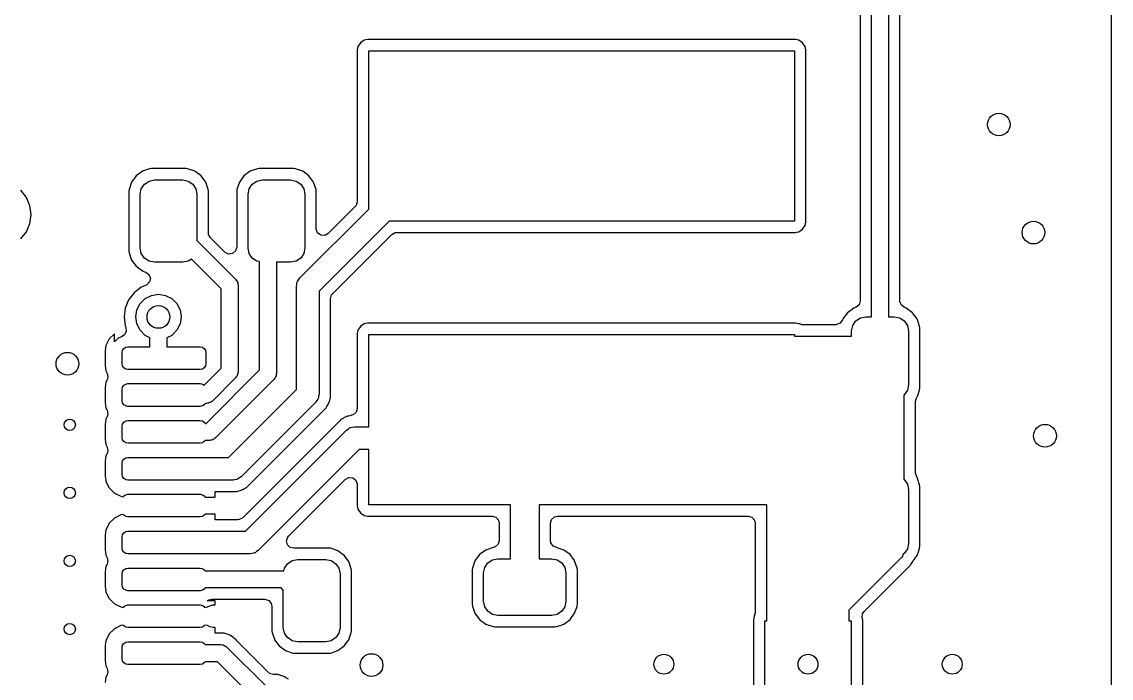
# Model space of a CAD drawing. Extents: x 0.1 to 2.08, y 0.21 to 1.79.
# Drawn here: x 1.325 to 2.081, y 0.748 to 1.203 of the extents above; entities that cross this region are included whole.
import ezdxf

# ---------------------------------------------------------------- set-up
doc = ezdxf.new("R2010")
doc.units = 0
doc.header["$MEASUREMENT"] = 0
doc.layers.add('BLACK', color=7, linetype='CONTINUOUS')

msp = doc.modelspace()

# ---------------------------------------------------------------- linework, layer by layer
at = {"layer": 'BLACK', "linetype": 'CONTINUOUS'}
for p, q in [((2.08093, 1.7847), (2.08093, 0.215295)), ((1.91469, 0.998543), (1.91469, 1.22835)), ((1.9265, 1.23041), (1.9265, 0.998543)), ((1.9344, 1.00957), (1.9344, 1.22518)), ((1.9068, 1.21557), (1.9068, 1.00957)), ((1.56025, 1.18876), (1.55851, 1.18615)), ((1.56286, 1.19051), (1.56025, 1.18876)), ((1.56517, 1.19096), (1.56286, 1.19051)), ((1.56286, 1.19051), (1.56286, 1.19051)), ((1.862, 1.19096), (1.56517, 1.19096)), ((1.56517, 1.19096), (1.56517, 1.19096)), ((1.8643, 1.19051), (1.862, 1.19096)), ((1.862, 1.19096), (1.862, 1.19096)), ((1.86691, 1.18876), (1.8643, 1.19051)), ((1.8643, 1.19051), (1.8643, 1.19051)), ((1.86866, 1.18615), (1.86691, 1.18876)), ((1.55851, 1.18615), (1.55805, 1.18385)), ((1.55805, 1.18385), (1.55805, 1.07844)), ((1.55851, 1.18615), (1.55851, 1.18615)), ((1.56594, 1.07314), (1.56594, 1.18307)), ((1.56594, 1.18307), (1.86122, 1.18307)), ((1.86122, 1.18307), (1.86122, 1.06496)), ((1.86911, 1.18385), (1.86866, 1.18615)), ((1.86866, 1.18615), (1.86866, 1.18615)), ((1.86911, 1.06418), (1.86911, 1.18385)), ((1.86911, 1.18385), (1.86911, 1.18385)), ((1.40464, 1.09634), (1.40146, 1.09204)), ((1.40894, 1.09952), (1.40464, 1.09634)), ((1.41399, 1.10129), (1.40894, 1.09952)), ((1.40894, 1.09952), (1.40894, 1.09952)), ((1.41519, 1.1014), (1.41399, 1.10129)), ((1.41399, 1.10129), (1.41399, 1.10129)), ((1.43914, 1.1014), (1.41519, 1.1014)), ((1.41519, 1.1014), (1.41519, 1.1014)), ((1.44034, 1.10129), (1.43914, 1.1014)), ((1.43914, 1.1014), (1.43914, 1.1014)), ((1.44539, 1.09952), (1.44034, 1.10129)), ((1.44969, 1.09634), (1.44539, 1.09952)), ((1.44539, 1.09952), (1.44539, 1.09952)), ((1.45223, 1.0929), (1.44969, 1.09634)), ((1.47944, 1.09634), (1.47627, 1.09204)), ((1.48374, 1.09952), (1.47944, 1.09634)), ((1.48879, 1.10129), (1.48374, 1.09952)), ((1.48374, 1.09952), (1.48374, 1.09952)), ((1.48999, 1.1014), (1.48879, 1.10129)), ((1.48879, 1.10129), (1.48879, 1.10129)), ((1.51395, 1.1014), (1.48999, 1.1014)), ((1.48999, 1.1014), (1.48999, 1.1014)), ((1.51515, 1.10129), (1.51395, 1.1014)), ((1.51395, 1.1014), (1.51395, 1.1014)), ((1.52019, 1.09952), (1.51515, 1.10129)), ((1.52449, 1.09634), (1.52019, 1.09952)), ((1.52019, 1.09952), (1.52019, 1.09952)), ((1.52704, 1.0929), (1.52449, 1.09634)), ((1.40146, 1.09204), (1.3997, 1.087)), ((1.40146, 1.09204), (1.40146, 1.09204)), ((1.40823, 1.08743), (1.41036, 1.09062)), ((1.41036, 1.09062), (1.41356, 1.09275)), ((1.41356, 1.09275), (1.41732, 1.0935)), ((1.41732, 1.0935), (1.43701, 1.0935)), ((1.43701, 1.0935), (1.44077, 1.09275)), ((1.44077, 1.09275), (1.44397, 1.09062)), ((1.44397, 1.09062), (1.4461, 1.08743)), ((1.45287, 1.09204), (1.45223, 1.0929)), ((1.45463, 1.087), (1.45287, 1.09204)), ((1.45287, 1.09204), (1.45287, 1.09204)), ((1.47627, 1.09204), (1.4745, 1.087)), ((1.47627, 1.09204), (1.47627, 1.09204)), ((1.48303, 1.08743), (1.48517, 1.09062)), ((1.48517, 1.09062), (1.48836, 1.09275)), ((1.48836, 1.09275), (1.49213, 1.0935)), ((1.49213, 1.0935), (1.51181, 1.0935)), ((1.51181, 1.0935), (1.51558, 1.09275)), ((1.51558, 1.09275), (1.51877, 1.09062)), ((1.51877, 1.09062), (1.5209, 1.08743)), ((1.52767, 1.09204), (1.52704, 1.0929)), ((1.52943, 1.087), (1.52767, 1.09204)), ((1.52767, 1.09204), (1.52767, 1.09204)), ((1.32853, 1.08141), (1.32474, 1.08635)), ((1.33091, 1.07566), (1.32853, 1.08141)), ((1.3997, 1.087), (1.39959, 1.0858)), ((1.39959, 1.0858), (1.39959, 1.04412)), ((1.3997, 1.087), (1.3997, 1.087)), ((1.40748, 1.08366), (1.40823, 1.08743)), ((1.40748, 1.04626), (1.40748, 1.08366)), ((1.4461, 1.08743), (1.44685, 1.08366)), ((1.44685, 1.08366), (1.44685, 1.0515)), ((1.45474, 1.0858), (1.45463, 1.087)), ((1.45463, 1.087), (1.45463, 1.087)), ((1.45474, 1.05679), (1.45474, 1.0858)), ((1.4745, 1.087), (1.47439, 1.0858)), ((1.47439, 1.0858), (1.47439, 1.04691)), ((1.4745, 1.087), (1.4745, 1.087)), ((1.48228, 1.08366), (1.48303, 1.08743)), ((1.48228, 1.04626), (1.48228, 1.08366)), ((1.5209, 1.08743), (1.52165, 1.08366)), ((1.52165, 1.08366), (1.52165, 1.04626)), ((1.52955, 1.0858), (1.52943, 1.087)), ((1.52943, 1.087), (1.52943, 1.087)), ((1.52955, 1.0597), (1.52955, 1.0858)), ((1.33172, 1.06949), (1.33091, 1.07566)), ((1.51805, 1.02525), (1.56594, 1.07314)), ((1.55662, 1.07498), (1.53788, 1.05624)), ((1.55728, 1.0758), (1.55662, 1.07498)), ((1.55805, 1.07844), (1.55728, 1.0758)), ((1.33091, 1.06332), (1.33172, 1.06949)), ((1.32853, 1.05757), (1.33091, 1.06332)), ((1.52956, 1.05935), (1.52955, 1.0597)), ((1.53052, 1.05677), (1.52956, 1.05935)), ((1.58003, 1.06496), (1.5315, 1.01642)), ((1.86122, 1.06496), (1.58003, 1.06496)), ((1.8643, 1.05752), (1.86691, 1.05927)), ((1.86691, 1.05927), (1.86866, 1.06188)), ((1.86866, 1.06188), (1.86911, 1.06418)), ((1.86866, 1.06188), (1.86866, 1.06188)), ((1.86866, 1.06188), (1.86866, 1.06188)), ((1.86911, 1.06418), (1.86911, 1.06418)), ((1.32474, 1.05263), (1.32853, 1.05757)), ((1.44685, 1.0515), (1.47366, 1.02469)), ((1.45486, 1.05576), (1.45474, 1.05679)), ((1.45617, 1.05334), (1.45486, 1.05576)), ((1.46606, 1.04346), (1.45617, 1.05334)), ((1.53272, 1.05512), (1.53052, 1.05677)), ((1.53547, 1.05492), (1.53272, 1.05512)), ((1.53788, 1.05624), (1.53547, 1.05492)), ((1.54082, 1.01458), (1.58187, 1.05564)), ((1.58187, 1.05564), (1.58429, 1.05696)), ((1.58429, 1.05696), (1.58532, 1.05707)), ((1.58532, 1.05707), (1.862, 1.05707)), ((1.862, 1.05707), (1.86258, 1.05718)), ((1.862, 1.05707), (1.862, 1.05707)), ((1.86258, 1.05718), (1.8643, 1.05752)), ((1.8643, 1.05752), (1.8643, 1.05752)), ((1.8643, 1.05752), (1.8643, 1.05752)), ((1.39959, 1.04412), (1.3997, 1.04293)), ((1.3997, 1.04293), (1.3997, 1.04293)), ((1.3997, 1.04293), (1.40146, 1.03788)), ((1.40823, 1.04249), (1.40748, 1.04626)), ((1.46631, 1.04322), (1.46606, 1.04346)), ((1.46881, 1.04208), (1.46631, 1.04322)), ((1.47361, 1.04427), (1.47154, 1.04247)), ((1.47439, 1.04691), (1.47361, 1.04427)), ((1.48303, 1.04249), (1.48228, 1.04626)), ((1.52165, 1.04626), (1.5209, 1.04249)), ((1.40146, 1.03788), (1.40146, 1.03788)), ((1.40146, 1.03788), (1.40464, 1.03358)), ((1.41036, 1.0393), (1.40823, 1.04249)), ((1.41356, 1.03717), (1.41036, 1.0393)), ((1.41732, 1.03642), (1.41356, 1.03717)), ((1.43701, 1.03642), (1.41732, 1.03642)), ((1.44077, 1.03717), (1.43701, 1.03642)), ((1.443, 1.03865), (1.44077, 1.03717)), ((1.46358, 1.01807), (1.443, 1.03865)), ((1.47154, 1.04247), (1.46881, 1.04208)), ((1.48517, 1.0393), (1.48303, 1.04249)), ((1.48836, 1.03717), (1.48517, 1.0393)), ((1.49016, 1.03681), (1.48836, 1.03717)), ((1.49016, 0.961643), (1.49016, 1.03681)), ((1.51181, 1.03642), (1.50197, 1.03642)), ((1.50197, 1.03642), (1.50197, 0.959197)), ((1.51558, 1.03717), (1.51181, 1.03642)), ((1.51877, 1.0393), (1.51558, 1.03717)), ((1.5209, 1.04249), (1.51877, 1.0393)), ((1.40464, 1.03358), (1.40894, 1.0304)), ((1.40894, 1.0304), (1.41045, 1.02987)), ((1.41045, 1.02987), (1.41127, 1.02959)), ((1.41127, 1.02959), (1.4135, 1.02799)), ((1.4135, 1.02799), (1.41451, 1.02543)), ((1.41152, 1.02047), (1.40816, 1.01908)), ((1.41208, 1.02074), (1.41152, 1.02047)), ((1.41399, 1.02273), (1.41208, 1.02074)), ((1.41451, 1.02543), (1.41399, 1.02273)), ((1.47366, 1.02469), (1.47405, 1.02401)), ((1.47405, 1.02401), (1.4746, 1.02346)), ((1.4746, 1.02346), (1.4748, 1.02271)), ((1.4748, 1.02271), (1.47519, 1.02204)), ((1.47519, 1.02204), (1.47519, 1.02126)), ((1.47519, 1.02126), (1.47539, 1.02051)), ((1.47539, 1.02051), (1.47539, 0.960461)), ((1.51575, 1.01969), (1.51604, 1.02097)), ((1.51604, 1.02097), (1.51619, 1.02229)), ((1.51619, 1.02229), (1.51643, 1.02266)), ((1.51643, 1.02266), (1.51653, 1.0231)), ((1.51653, 1.0231), (1.51735, 1.02413)), ((1.51735, 1.02413), (1.51805, 1.02525)), ((1.40322, 1.01529), (1.39943, 1.01035)), ((1.40816, 1.01908), (1.40322, 1.01529)), ((1.41082, 1.01117), (1.41521, 1.0134)), ((1.41521, 1.0134), (1.42008, 1.01417)), ((1.42008, 1.01417), (1.42495, 1.0134)), ((1.42495, 1.0134), (1.42934, 1.01117)), ((1.46358, 0.962907), (1.46358, 1.01807)), ((1.51575, 0.948143), (1.51575, 1.01969)), ((1.5315, 1.01642), (1.5315, 0.944882)), ((1.53939, 1.01113), (1.54016, 1.01377)), ((1.54016, 1.01377), (1.54082, 1.01458)), ((1.39943, 1.01035), (1.39705, 1.0046)), ((1.4051, 1.00329), (1.40734, 1.00768)), ((1.40734, 1.00768), (1.41082, 1.01117)), ((1.42934, 1.01117), (1.43282, 1.00768)), ((1.43282, 1.00768), (1.43506, 1.00329)), ((1.53939, 0.947379), (1.53939, 1.01113)), ((1.90353, 1.00496), (1.90237, 1.00456)), ((1.90395, 1.00513), (1.90353, 1.00496)), ((1.90602, 1.00693), (1.90395, 1.00513)), ((1.9068, 1.00957), (1.90602, 1.00693)), ((1.93442, 1.00912), (1.9344, 1.00957)), ((1.93543, 1.00657), (1.93442, 1.00912)), ((1.93767, 1.00496), (1.93543, 1.00657)), ((1.93882, 1.00456), (1.93767, 1.00496)), ((1.39705, 1.0046), (1.39623, 0.998425)), ((1.39623, 0.998425), (1.39623, 0.998425)), ((1.39623, 0.998425), (1.39705, 0.992254)), ((1.39705, 1.0046), (1.39705, 1.0046)), ((1.40433, 0.998425), (1.4051, 1.00329)), ((1.4051, 0.993559), (1.40433, 0.998425)), ((1.43506, 1.00329), (1.43583, 0.998425)), ((1.43583, 0.998425), (1.43506, 0.993559)), ((1.89807, 1.00138), (1.8949, 0.997082)), ((1.90237, 1.00456), (1.89807, 1.00138)), ((1.9038, 0.995661), (1.90699, 0.997794)), ((1.90699, 0.997794), (1.91076, 0.998543)), ((1.91076, 0.998543), (1.91469, 0.998543)), ((1.9265, 0.998543), (1.93044, 0.998543)), ((1.93044, 0.998543), (1.93421, 0.997794)), ((1.93421, 0.997794), (1.9374, 0.995661)), ((1.94312, 1.00138), (1.93882, 1.00456)), ((1.9463, 0.997082), (1.94312, 1.00138)), ((1.39705, 0.992254), (1.39705, 0.992253)), ((1.39705, 0.992253), (1.39719, 0.991912)), ((1.39719, 0.991912), (1.39744, 0.991311)), ((1.39744, 0.991311), (1.39773, 0.988576)), ((1.40734, 0.989169), (1.4051, 0.993559)), ((1.43506, 0.993559), (1.43282, 0.989169)), ((1.56025, 0.991912), (1.55851, 0.9893)), ((1.56286, 0.993656), (1.56025, 0.991912)), ((1.56517, 0.994114), (1.56286, 0.993656)), ((1.56286, 0.993656), (1.56286, 0.993656)), ((1.862, 0.994114), (1.56517, 0.994114)), ((1.56517, 0.994114), (1.56517, 0.994114)), ((1.8643, 0.993656), (1.862, 0.994114)), ((1.862, 0.994114), (1.862, 0.994114)), ((1.86474, 0.993472), (1.8643, 0.993656)), ((1.86481, 0.993625), (1.86474, 0.993472)), ((1.86663, 0.993091), (1.86481, 0.993625)), ((1.89004, 0.993091), (1.86663, 0.993091)), ((1.89048, 0.993111), (1.89004, 0.993091)), ((1.89304, 0.994125), (1.89048, 0.993111)), ((1.89465, 0.99636), (1.89304, 0.994125)), ((1.8949, 0.997082), (1.89465, 0.99636)), ((1.90091, 0.988701), (1.90166, 0.992467)), ((1.90166, 0.992467), (1.9038, 0.995661)), ((1.9374, 0.995661), (1.93953, 0.992467)), ((1.93953, 0.992467), (1.94028, 0.988701)), ((1.94806, 0.992036), (1.9463, 0.997082)), ((1.9463, 0.997082), (1.9463, 0.997082)), ((1.94806, 0.992035), (1.94806, 0.992036)), ((1.94818, 0.990837), (1.94806, 0.992035)), ((1.94818, 0.949163), (1.94818, 0.990837)), ((1.386, 0.983202), (1.38373, 0.978752)), ((1.38941, 0.986614), (1.386, 0.983203)), ((1.386, 0.983203), (1.386, 0.983202)), ((1.38957, 0.986614), (1.38941, 0.986614)), ((1.38957, 0.9812), (1.38957, 0.986614)), ((1.39212, 0.983748), (1.38957, 0.9812)), ((1.3949, 0.984977), (1.39212, 0.983748)), ((1.3965, 0.986116), (1.3949, 0.984977)), ((1.39773, 0.988576), (1.3965, 0.986116)), ((1.41082, 0.985685), (1.40734, 0.989169)), ((1.41417, 0.983977), (1.41082, 0.985685)), ((1.41417, 0.977756), (1.41417, 0.983977)), ((1.42934, 0.985685), (1.42598, 0.983977)), ((1.42598, 0.983977), (1.42598, 0.977756)), ((1.43282, 0.989169), (1.42934, 0.985685)), ((1.55851, 0.9893), (1.55805, 0.986998)), ((1.55805, 0.986998), (1.55805, 0.935012)), ((1.55851, 0.9893), (1.55851, 0.9893)), ((1.56594, 0.922244), (1.56594, 0.98622)), ((1.56594, 0.98622), (1.86122, 0.98622)), ((1.86122, 0.98622), (1.86122, 0.985)), ((1.86122, 0.985), (1.90091, 0.985)), ((1.90091, 0.985), (1.90091, 0.988701)), ((1.94028, 0.988701), (1.94028, 0.951299)), ((1.38373, 0.978752), (1.38315, 0.97506)), ((1.38315, 0.97506), (1.38315, 0.964704)), ((1.39498, 0.973819), (1.39528, 0.975326)), ((1.39528, 0.975326), (1.39613, 0.976603)), ((1.39613, 0.976603), (1.39741, 0.977456)), ((1.39741, 0.977456), (1.39892, 0.977756)), ((1.39892, 0.977756), (1.41417, 0.977756)), ((1.42598, 0.977756), (1.44911, 0.977756)), ((1.44911, 0.977756), (1.45062, 0.977456)), ((1.45062, 0.977456), (1.4519, 0.976603)), ((1.4519, 0.976603), (1.45275, 0.975326)), ((1.45275, 0.975326), (1.45305, 0.973819)), ((1.39498, 0.965945), (1.39498, 0.973819)), ((1.45305, 0.973819), (1.45305, 0.965945)), ((1.38315, 0.964704), (1.38373, 0.961012)), ((1.38373, 0.961012), (1.3846, 0.959303)), ((1.39528, 0.964438), (1.39498, 0.965945)), ((1.39613, 0.963161), (1.39528, 0.964438)), ((1.39741, 0.962308), (1.39613, 0.963161)), ((1.39892, 0.962008), (1.39741, 0.962308)), ((1.44911, 0.962008), (1.39892, 0.962008)), ((1.45062, 0.962308), (1.44911, 0.962008)), ((1.4519, 0.963161), (1.45062, 0.962308)), ((1.45177, 0.951096), (1.46358, 0.962907)), ((1.45275, 0.964438), (1.4519, 0.963161)), ((1.45305, 0.965945), (1.45275, 0.964438)), ((1.45312, 0.924606), (1.49016, 0.961643)), ((1.47539, 0.960461), (1.47519, 0.95971)), ((1.47519, 0.95971), (1.47519, 0.958933)), ((1.38373, 0.953162), (1.38315, 0.949469)), ((1.38461, 0.95487), (1.38373, 0.953162)), ((1.38373, 0.953162), (1.38373, 0.953162)), ((1.3846, 0.959303), (1.38511, 0.956599)), ((1.38511, 0.956599), (1.38461, 0.95487)), ((1.39741, 0.951866), (1.39892, 0.952165)), ((1.39892, 0.952165), (1.44911, 0.952165)), ((1.44911, 0.952165), (1.45062, 0.951866)), ((1.47366, 0.956285), (1.45749, 0.940116)), ((1.50024, 0.955021), (1.45974, 0.914525)), ((1.47405, 0.956959), (1.47366, 0.956285)), ((1.4746, 0.957508), (1.47405, 0.956959)), ((1.4748, 0.958259), (1.4746, 0.957508)), ((1.47519, 0.958933), (1.4748, 0.958259)), ((1.50063, 0.955694), (1.50024, 0.955021)), ((1.50118, 0.956244), (1.50063, 0.955694)), ((1.50138, 0.956995), (1.50118, 0.956244)), ((1.50177, 0.957669), (1.50138, 0.956995)), ((1.50197, 0.959197), (1.50177, 0.958446)), ((1.50177, 0.958446), (1.50177, 0.957669)), ((1.38315, 0.949469), (1.38315, 0.939114)), ((1.39498, 0.948228), (1.39528, 0.949735)), ((1.39498, 0.940354), (1.39498, 0.948228)), ((1.39528, 0.949735), (1.39613, 0.951012)), ((1.39613, 0.951012), (1.39741, 0.951866)), ((1.45062, 0.951866), (1.45177, 0.951096)), ((1.46859, 0.900984), (1.51575, 0.948143)), ((1.5315, 0.944882), (1.5312, 0.943594)), ((1.53939, 0.942385), (1.53939, 0.947379)), ((1.93953, 0.947533), (1.9374, 0.944339)), ((1.94028, 0.951299), (1.93953, 0.947533)), ((1.9467, 0.944059), (1.94806, 0.947965)), ((1.94806, 0.947965), (1.94818, 0.949163)), ((1.94806, 0.947965), (1.94806, 0.947965)), ((1.38315, 0.939114), (1.38373, 0.935421)), ((1.39528, 0.938848), (1.39498, 0.940354)), ((1.39613, 0.93757), (1.39528, 0.938848)), ((1.39741, 0.936717), (1.39613, 0.93757)), ((1.4519, 0.93757), (1.45062, 0.936717)), ((1.45244, 0.938386), (1.4519, 0.93757)), ((1.45332, 0.938386), (1.45244, 0.938386)), ((1.45407, 0.938587), (1.45332, 0.938386)), ((1.45485, 0.938587), (1.45407, 0.938587)), ((1.45552, 0.938976), (1.45485, 0.938587)), ((1.45627, 0.939177), (1.45552, 0.938976)), ((1.45682, 0.939727), (1.45627, 0.939177)), ((1.45749, 0.940116), (1.45682, 0.939727)), ((1.52919, 0.939314), (1.47742, 0.887542)), ((1.52989, 0.940433), (1.52919, 0.939314)), ((1.53072, 0.941465), (1.52989, 0.940433)), ((1.53082, 0.941902), (1.53072, 0.941465)), ((1.53105, 0.942281), (1.53082, 0.941902)), ((1.5312, 0.943594), (1.53105, 0.942281)), ((1.53733, 0.936928), (1.53785, 0.937634)), ((1.53785, 0.937634), (1.53812, 0.938464)), ((1.53812, 0.938464), (1.53841, 0.939172)), ((1.53841, 0.939172), (1.5388, 0.939949)), ((1.5388, 0.939949), (1.53894, 0.94081)), ((1.5388, 0.939949), (1.5388, 0.939949)), ((1.53894, 0.94081), (1.53912, 0.941555)), ((1.53912, 0.941555), (1.53939, 0.942385)), ((1.9374, 0.944339), (1.937, 0.944072)), ((1.937, 0.944072), (1.937, 0.885928)), ((1.94509, 0.939674), (1.94587, 0.942314)), ((1.94509, 0.890326), (1.94509, 0.939674)), ((1.94587, 0.942314), (1.94604, 0.942572)), ((1.94604, 0.942572), (1.9463, 0.942918)), ((1.9463, 0.942918), (1.9467, 0.944059)), ((1.38373, 0.935421), (1.38461, 0.933712)), ((1.38461, 0.933712), (1.38511, 0.931009)), ((1.38511, 0.931009), (1.38461, 0.92928)), ((1.39892, 0.936417), (1.39741, 0.936717)), ((1.44911, 0.936417), (1.39892, 0.936417)), ((1.45062, 0.936717), (1.44911, 0.936417)), ((1.48184, 0.880805), (1.53593, 0.934888)), ((1.53593, 0.934888), (1.53654, 0.935498)), ((1.53593, 0.934888), (1.53593, 0.934888)), ((1.53654, 0.935498), (1.53693, 0.936276)), ((1.53693, 0.936276), (1.53733, 0.936928)), ((1.55117, 0.929553), (1.55039, 0.929157)), ((1.55203, 0.929689), (1.55117, 0.929553)), ((1.55278, 0.929868), (1.55203, 0.929689)), ((1.5536, 0.930138), (1.55278, 0.929868)), ((1.55393, 0.93019), (1.5536, 0.930138)), ((1.5552, 0.930571), (1.55393, 0.93019)), ((1.55728, 0.932372), (1.5552, 0.930571)), ((1.55805, 0.935012), (1.55728, 0.932372)), ((1.38373, 0.927571), (1.38315, 0.923879)), ((1.38315, 0.923879), (1.38315, 0.913523)), ((1.38461, 0.92928), (1.38373, 0.927571)), ((1.38373, 0.927571), (1.38373, 0.927571)), ((1.39498, 0.922638), (1.39528, 0.924144)), ((1.39498, 0.914764), (1.39498, 0.922638)), ((1.39528, 0.924144), (1.39613, 0.925422)), ((1.39613, 0.925422), (1.39741, 0.926275)), ((1.39741, 0.926275), (1.39892, 0.926575)), ((1.39892, 0.926575), (1.44911, 0.926575)), ((1.44911, 0.926575), (1.45062, 0.926275)), ((1.45062, 0.926275), (1.4519, 0.925422)), ((1.4519, 0.925422), (1.45244, 0.924606)), ((1.45244, 0.924606), (1.45312, 0.924606)), ((1.54583, 0.926397), (1.47856, 0.859127)), ((1.54672, 0.927285), (1.54583, 0.926397)), ((1.5475, 0.927681), (1.54672, 0.927286)), ((1.54672, 0.927286), (1.54672, 0.927285)), ((1.54815, 0.928081), (1.5475, 0.927681)), ((1.54885, 0.928594), (1.54815, 0.928081)), ((1.54968, 0.928864), (1.54885, 0.928594)), ((1.54885, 0.928594), (1.54885, 0.928594)), ((1.55039, 0.929157), (1.54968, 0.928864)), ((1.5535, 0.921802), (1.55481, 0.92195)), ((1.55481, 0.92195), (1.5561, 0.922244)), ((1.5561, 0.922244), (1.56594, 0.922244)), ((1.39528, 0.913257), (1.39498, 0.914764)), ((1.45974, 0.914525), (1.45907, 0.914136)), ((1.4804, 0.849803), (1.55053, 0.919938)), ((1.55053, 0.919938), (1.55165, 0.920641)), ((1.55165, 0.920641), (1.55269, 0.921464)), ((1.55269, 0.921464), (1.55312, 0.921564)), ((1.55312, 0.921564), (1.5535, 0.921802)), ((1.38315, 0.913523), (1.38373, 0.909831)), ((1.38373, 0.909831), (1.38461, 0.908122)), ((1.38461, 0.908122), (1.38511, 0.905418)), ((1.39613, 0.91198), (1.39528, 0.913257)), ((1.39741, 0.911126), (1.39613, 0.91198)), ((1.39892, 0.910827), (1.39741, 0.911126)), ((1.44911, 0.910827), (1.39892, 0.910827)), ((1.45062, 0.911126), (1.44911, 0.910827)), ((1.4519, 0.91198), (1.45062, 0.911126)), ((1.45244, 0.912795), (1.4519, 0.91198)), ((1.45557, 0.912795), (1.45244, 0.912795)), ((1.45632, 0.912996), (1.45557, 0.912795)), ((1.4571, 0.912996), (1.45632, 0.912996)), ((1.45777, 0.913385), (1.4571, 0.912996)), ((1.45852, 0.913586), (1.45777, 0.913385)), ((1.45907, 0.914136), (1.45852, 0.913586)), ((1.38373, 0.90198), (1.38315, 0.898288)), ((1.38461, 0.903689), (1.38373, 0.90198)), ((1.38373, 0.90198), (1.38373, 0.90198)), ((1.38511, 0.905418), (1.38461, 0.903689)), ((1.39528, 0.898554), (1.39613, 0.899831)), ((1.39613, 0.899831), (1.39741, 0.900685)), ((1.39741, 0.900685), (1.39892, 0.900984)), ((1.39892, 0.900984), (1.44911, 0.900984)), ((1.44911, 0.900984), (1.46859, 0.900984)), ((1.55936, 0.906496), (1.48923, 0.836361)), ((1.56594, 0.906496), (1.55936, 0.906496)), ((1.56594, 0.86811), (1.56594, 0.906496)), ((1.38315, 0.898288), (1.38315, 0.887932)), ((1.39498, 0.897047), (1.39528, 0.898554)), ((1.39498, 0.889173), (1.39498, 0.897047)), ((1.38315, 0.887932), (1.38357, 0.88525)), ((1.38357, 0.88525), (1.38373, 0.88424)), ((1.38373, 0.88424), (1.386, 0.87979)), ((1.39528, 0.887667), (1.39498, 0.889173)), ((1.39613, 0.886389), (1.39528, 0.887667)), ((1.39741, 0.885536), (1.39613, 0.886389)), ((1.39892, 0.885236), (1.39741, 0.885536)), ((1.42402, 0.885236), (1.39892, 0.885236)), ((1.47185, 0.885236), (1.42402, 0.885236)), ((1.47314, 0.88553), (1.47185, 0.885236)), ((1.47445, 0.885678), (1.47314, 0.88553)), ((1.47483, 0.885916), (1.47445, 0.885678)), ((1.47527, 0.886016), (1.47483, 0.885916)), ((1.4763, 0.88684), (1.47527, 0.886016)), ((1.47742, 0.887542), (1.4763, 0.88684)), ((1.51034, 0.84631), (1.54972, 0.885686)), ((1.54972, 0.885686), (1.55213, 0.887004)), ((1.55213, 0.887004), (1.55488, 0.886808)), ((1.55488, 0.886808), (1.55708, 0.88516)), ((1.55708, 0.88516), (1.55804, 0.882582)), ((1.937, 0.885928), (1.9374, 0.885661)), ((1.9374, 0.885661), (1.93953, 0.882467)), ((1.9451, 0.890011), (1.94509, 0.890326)), ((1.94604, 0.887427), (1.9451, 0.890011)), ((1.94606, 0.887406), (1.94604, 0.887427)), ((1.9463, 0.887082), (1.94606, 0.887406)), ((1.94806, 0.882035), (1.9463, 0.887082)), ((1.386, 0.87979), (1.386, 0.87979)), ((1.386, 0.87979), (1.386, 0.879789)), ((1.386, 0.879789), (1.38953, 0.876258)), ((1.45945, 0.873406), (1.45945, 0.877343)), ((1.45945, 0.877343), (1.47435, 0.877343)), ((1.47435, 0.877343), (1.47518, 0.877612)), ((1.47435, 0.877343), (1.47435, 0.877343)), ((1.47518, 0.877612), (1.47592, 0.877791)), ((1.47592, 0.877791), (1.47678, 0.877927)), ((1.47678, 0.877927), (1.47756, 0.878323)), ((1.47756, 0.878323), (1.47827, 0.878616)), ((1.47827, 0.878616), (1.4791, 0.878886)), ((1.4791, 0.878886), (1.4798, 0.879399)), ((1.4798, 0.879399), (1.48046, 0.879799)), ((1.48046, 0.879799), (1.48123, 0.880195)), ((1.48123, 0.880195), (1.48184, 0.880805)), ((1.48184, 0.880805), (1.48184, 0.880805)), ((1.55804, 0.882582), (1.55805, 0.882234)), ((1.55805, 0.882234), (1.55805, 0.867333)), ((1.93953, 0.882467), (1.94028, 0.878701)), ((1.94028, 0.878701), (1.94028, 0.841299)), ((1.94818, 0.880837), (1.94806, 0.882035)), ((1.94806, 0.882035), (1.94806, 0.882035)), ((1.94818, 0.839163), (1.94818, 0.880837)), ((1.38953, 0.876258), (1.38953, 0.876258)), ((1.38953, 0.876258), (1.38953, 0.876258)), ((1.38953, 0.876258), (1.39395, 0.874009)), ((1.39395, 0.874009), (1.39398, 0.87399)), ((1.39398, 0.87399), (1.39578, 0.873706)), ((1.39578, 0.873706), (1.39613, 0.874241)), ((1.39613, 0.874241), (1.39741, 0.875094)), ((1.39741, 0.875094), (1.39892, 0.875394)), ((1.39892, 0.875394), (1.44911, 0.875394)), ((1.44911, 0.875394), (1.45062, 0.875094)), ((1.45062, 0.875094), (1.4519, 0.874241)), ((1.4519, 0.874241), (1.45246, 0.873406)), ((1.45246, 0.873406), (1.45945, 0.873406)), ((1.45246, 0.861634), (1.4519, 0.860799)), ((1.45945, 0.861634), (1.45246, 0.861634)), ((1.45945, 0.857697), (1.45945, 0.861634)), ((1.55805, 0.867333), (1.55805, 0.867333)), ((1.55805, 0.867333), (1.55851, 0.86503)), ((1.55851, 0.86503), (1.55851, 0.86503)), ((1.55851, 0.86503), (1.56025, 0.862419)), ((1.56025, 0.862419), (1.56286, 0.860675)), ((1.66437, 0.86811), (1.56594, 0.86811)), ((1.66437, 0.830709), (1.66437, 0.86811)), ((1.842, 0.86811), (1.68406, 0.86811)), ((1.68406, 0.86811), (1.68406, 0.830709)), ((1.842, 0.78748), (1.842, 0.86811)), ((1.386, 0.85525), (1.38525, 0.853766)), ((1.38953, 0.858781), (1.386, 0.85525)), ((1.386, 0.85525), (1.386, 0.85525)), ((1.386, 0.85525), (1.386, 0.85525)), ((1.39398, 0.861049), (1.38953, 0.858781)), ((1.38953, 0.858781), (1.38953, 0.858781)), ((1.38953, 0.858781), (1.38953, 0.858781)), ((1.39449, 0.861129), (1.39398, 0.861049)), ((1.39578, 0.861333), (1.39449, 0.861129)), ((1.39613, 0.860799), (1.39578, 0.861333)), ((1.39741, 0.859945), (1.39613, 0.860799)), ((1.39892, 0.859646), (1.39741, 0.859945)), ((1.44911, 0.859646), (1.39892, 0.859646)), ((1.45062, 0.859945), (1.44911, 0.859646)), ((1.4519, 0.860799), (1.45062, 0.859945)), ((1.47511, 0.857697), (1.45945, 0.857697)), ((1.47615, 0.857808), (1.47511, 0.857697)), ((1.47856, 0.859127), (1.47615, 0.857808)), ((1.56286, 0.860675), (1.56286, 0.860674)), ((1.56286, 0.860674), (1.56517, 0.860217)), ((1.56517, 0.860217), (1.56517, 0.860217)), ((1.56517, 0.860217), (1.56517, 0.860217)), ((1.56517, 0.860217), (1.65159, 0.860217)), ((1.65159, 0.860217), (1.65423, 0.859442)), ((1.65423, 0.859442), (1.65604, 0.857363)), ((1.65604, 0.857363), (1.65648, 0.855335)), ((1.65648, 0.855335), (1.65648, 0.843339)), ((1.69195, 0.855335), (1.69272, 0.857974)), ((1.69195, 0.843339), (1.69195, 0.855335)), ((1.69272, 0.857974), (1.6948, 0.859775)), ((1.6948, 0.859775), (1.69683, 0.860217)), ((1.69683, 0.860217), (1.82903, 0.860217)), ((1.82903, 0.860217), (1.83167, 0.859442)), ((1.83167, 0.859442), (1.83347, 0.857363)), ((1.83347, 0.857363), (1.83391, 0.855335)), ((1.83391, 0.855335), (1.83391, 0.793053)), ((1.38373, 0.850799), (1.38315, 0.847107)), ((1.38315, 0.847107), (1.38315, 0.836751)), ((1.38525, 0.853766), (1.38373, 0.850799)), ((1.39498, 0.845866), (1.39528, 0.847373)), ((1.39528, 0.847373), (1.39613, 0.84865)), ((1.39613, 0.84865), (1.39741, 0.849503)), ((1.39741, 0.849503), (1.39892, 0.849803)), ((1.39892, 0.849803), (1.44911, 0.849803)), ((1.44911, 0.849803), (1.4804, 0.849803)), ((1.50982, 0.845697), (1.51034, 0.84631)), ((1.39498, 0.837992), (1.39498, 0.845866)), ((1.50892, 0.8431), (1.50982, 0.845697)), ((1.50956, 0.840425), (1.50892, 0.8431)), ((1.51155, 0.838523), (1.50956, 0.840425)), ((1.65362, 0.838898), (1.65246, 0.838587)), ((1.6557, 0.840699), (1.65362, 0.838898)), ((1.65648, 0.843339), (1.6557, 0.840699)), ((1.69222, 0.841735), (1.69195, 0.843339)), ((1.69382, 0.839497), (1.69222, 0.841735)), ((1.69598, 0.838637), (1.69382, 0.839497)), ((1.94028, 0.841299), (1.93953, 0.837533)), ((1.94806, 0.837965), (1.94818, 0.839163)), ((1.38315, 0.836751), (1.38373, 0.833059)), ((1.38373, 0.833059), (1.38461, 0.83135)), ((1.38461, 0.83135), (1.38511, 0.828647)), ((1.39528, 0.836486), (1.39498, 0.837992)), ((1.39613, 0.835208), (1.39528, 0.836486)), ((1.39741, 0.834355), (1.39613, 0.835208)), ((1.39892, 0.834055), (1.39741, 0.834355)), ((1.42402, 0.834055), (1.39892, 0.834055)), ((1.48366, 0.834055), (1.42402, 0.834055)), ((1.48495, 0.834349), (1.48366, 0.834055)), ((1.48626, 0.834497), (1.48495, 0.834349)), ((1.48664, 0.834735), (1.48626, 0.834497)), ((1.48708, 0.834835), (1.48664, 0.834735)), ((1.48811, 0.835659), (1.48708, 0.834835)), ((1.48923, 0.836361), (1.48811, 0.835659)), ((1.51425, 0.837998), (1.51155, 0.838523)), ((1.5144, 0.838012), (1.51425, 0.837998)), ((1.53836, 0.838012), (1.5144, 0.838012)), ((1.5144, 0.838012), (1.5144, 0.838012)), ((1.53956, 0.837899), (1.53836, 0.838012)), ((1.53836, 0.838012), (1.53836, 0.838012)), ((1.5446, 0.836134), (1.53956, 0.837899)), ((1.5489, 0.832959), (1.5446, 0.836134)), ((1.5446, 0.836134), (1.5446, 0.836134)), ((1.55208, 0.828657), (1.5489, 0.832959)), ((1.64283, 0.833549), (1.63965, 0.829247)), ((1.64713, 0.836724), (1.64283, 0.833549)), ((1.65218, 0.83849), (1.64713, 0.836724)), ((1.64713, 0.836724), (1.64713, 0.836724)), ((1.65247, 0.838553), (1.65218, 0.83849)), ((1.65246, 0.838587), (1.65247, 0.838553)), ((1.69596, 0.838553), (1.69598, 0.838637)), ((1.69625, 0.83849), (1.69596, 0.838553)), ((1.70129, 0.836724), (1.69625, 0.83849)), ((1.7056, 0.833549), (1.70129, 0.836724)), ((1.70129, 0.836724), (1.70129, 0.836724)), ((1.7086, 0.829475), (1.7056, 0.833549)), ((1.93557, 0.83157), (1.899, 0.795)), ((1.93622, 0.832383), (1.93557, 0.83157)), ((1.93665, 0.83384), (1.93622, 0.832383)), ((1.9374, 0.834339), (1.93665, 0.83384)), ((1.93953, 0.837533), (1.9374, 0.834339)), ((1.94364, 0.829318), (1.9463, 0.832918)), ((1.9463, 0.832918), (1.94718, 0.835441)), ((1.94718, 0.835441), (1.94806, 0.837965)), ((1.94806, 0.837965), (1.94806, 0.837965)), ((1.38373, 0.825209), (1.38315, 0.821517)), ((1.38461, 0.826918), (1.38373, 0.825209)), ((1.38373, 0.825209), (1.38373, 0.825209)), ((1.38511, 0.828647), (1.38461, 0.826918)), ((1.39613, 0.823059), (1.39741, 0.823913)), ((1.39741, 0.823913), (1.39892, 0.824213)), ((1.39892, 0.824213), (1.44911, 0.824213)), ((1.44911, 0.824213), (1.45062, 0.823913)), ((1.45062, 0.823913), (1.4519, 0.823059)), ((1.50708, 0.822244), (1.50744, 0.824042)), ((1.50744, 0.824042), (1.50958, 0.827235)), ((1.50958, 0.827235), (1.51277, 0.829369)), ((1.51277, 0.829369), (1.51654, 0.830118)), ((1.51654, 0.830118), (1.53622, 0.830118)), ((1.53622, 0.830118), (1.53999, 0.829369)), ((1.53999, 0.829369), (1.54318, 0.827235)), ((1.54318, 0.827235), (1.54531, 0.824042)), ((1.54531, 0.824042), (1.54606, 0.820276)), ((1.5523, 0.828012), (1.55208, 0.828657)), ((1.55384, 0.82361), (1.5523, 0.828012)), ((1.55396, 0.822412), (1.55384, 0.82361)), ((1.55384, 0.82361), (1.55384, 0.82361)), ((1.63789, 0.824201), (1.63778, 0.823003)), ((1.63965, 0.829247), (1.63789, 0.824201)), ((1.63789, 0.824201), (1.63789, 0.824201)), ((1.63965, 0.829247), (1.63965, 0.829247)), ((1.64567, 0.820866), (1.64642, 0.824633)), ((1.64642, 0.824633), (1.64855, 0.827826)), ((1.64855, 0.827826), (1.65175, 0.829959)), ((1.65175, 0.829959), (1.65551, 0.830709)), ((1.65551, 0.830709), (1.66437, 0.830709)), ((1.68406, 0.830709), (1.69291, 0.830709)), ((1.69291, 0.830709), (1.69668, 0.829959)), ((1.69668, 0.829959), (1.69987, 0.827826)), ((1.69987, 0.827826), (1.70201, 0.824633)), ((1.70201, 0.824633), (1.70276, 0.820866)), ((1.70877, 0.829247), (1.7086, 0.829475)), ((1.71054, 0.824201), (1.70877, 0.829247)), ((1.70877, 0.829247), (1.70877, 0.829247)), ((1.71065, 0.823003), (1.71054, 0.824201)), ((1.71054, 0.824201), (1.71054, 0.824201)), ((1.9096, 0.794159), (1.94144, 0.826002)), ((1.94144, 0.826002), (1.94173, 0.826325)), ((1.94173, 0.826325), (1.94204, 0.826708)), ((1.94173, 0.826325), (1.94173, 0.826325)), ((1.94173, 0.826325), (1.94173, 0.826325)), ((1.94204, 0.826708), (1.94252, 0.827306)), ((1.94252, 0.827306), (1.94324, 0.828682)), ((1.94324, 0.828682), (1.94364, 0.829318)), ((1.38315, 0.821517), (1.38315, 0.811161)), ((1.39498, 0.820276), (1.39528, 0.821782)), ((1.39498, 0.812402), (1.39498, 0.820276)), ((1.39528, 0.821782), (1.39613, 0.823059)), ((1.4519, 0.823059), (1.45244, 0.822244)), ((1.45244, 0.822244), (1.50708, 0.822244)), ((1.54606, 0.820276), (1.54606, 0.782874)), ((1.55396, 0.780737), (1.55396, 0.822412)), ((1.63778, 0.823003), (1.63778, 0.799045)), ((1.64567, 0.801181), (1.64567, 0.820866)), ((1.70276, 0.820866), (1.70276, 0.801181)), ((1.71065, 0.799045), (1.71065, 0.823003)), ((1.38315, 0.811161), (1.38333, 0.810028)), ((1.38333, 0.810028), (1.38373, 0.807468)), ((1.39528, 0.810895), (1.39498, 0.812402)), ((1.39613, 0.809618), (1.39528, 0.810895)), ((1.39741, 0.808764), (1.39613, 0.809618)), ((1.39892, 0.808465), (1.39741, 0.808764)), ((1.45062, 0.808764), (1.44911, 0.808465)), ((1.4519, 0.809618), (1.45062, 0.808764)), ((1.45244, 0.810433), (1.4519, 0.809618)), ((1.50523, 0.810433), (1.45244, 0.810433)), ((1.50645, 0.80921), (1.50523, 0.810433)), ((1.50669, 0.809072), (1.50645, 0.80921)), ((1.50669, 0.782874), (1.50669, 0.809072)), ((1.38373, 0.807468), (1.386, 0.803018)), ((1.386, 0.803018), (1.386, 0.803018)), ((1.386, 0.803018), (1.386, 0.803018)), ((1.386, 0.803018), (1.38953, 0.799486)), ((1.44911, 0.808465), (1.39892, 0.808465)), ((1.45388, 0.801575), (1.45513, 0.802123)), ((1.45945, 0.801575), (1.45388, 0.801575)), ((1.45513, 0.802123), (1.4571, 0.802539)), ((1.4571, 0.802539), (1.49392, 0.802539)), ((1.45945, 0.798602), (1.45945, 0.801575)), ((1.49392, 0.802539), (1.49656, 0.801764)), ((1.49656, 0.801764), (1.49836, 0.799685)), ((1.64642, 0.797415), (1.64567, 0.801181)), ((1.70276, 0.801181), (1.70201, 0.797415)), ((1.38953, 0.799486), (1.38953, 0.799486)), ((1.38953, 0.799486), (1.38953, 0.799486)), ((1.38953, 0.799486), (1.39398, 0.797219)), ((1.39398, 0.797219), (1.39398, 0.797219)), ((1.39398, 0.797219), (1.39578, 0.796935)), ((1.39578, 0.796935), (1.39613, 0.797469)), ((1.39613, 0.797469), (1.39741, 0.798322)), ((1.39741, 0.798322), (1.39892, 0.798622)), ((1.39892, 0.798622), (1.44911, 0.798622)), ((1.44911, 0.798622), (1.45062, 0.798322)), ((1.45062, 0.798322), (1.4519, 0.797469)), ((1.4519, 0.797469), (1.45225, 0.796935)), ((1.45225, 0.796935), (1.45405, 0.797219)), ((1.45405, 0.797219), (1.45572, 0.79807)), ((1.45572, 0.79807), (1.45794, 0.798602)), ((1.45794, 0.798602), (1.45945, 0.798602)), ((1.49836, 0.799685), (1.4988, 0.797657)), ((1.4988, 0.797657), (1.4988, 0.780737)), ((1.63778, 0.799045), (1.63789, 0.797846)), ((1.63789, 0.797846), (1.63789, 0.797846)), ((1.63789, 0.797846), (1.63965, 0.7928)), ((1.64855, 0.794221), (1.64642, 0.797415)), ((1.65175, 0.792088), (1.64855, 0.794221)), ((1.69987, 0.794221), (1.69668, 0.792088)), ((1.70201, 0.797415), (1.69987, 0.794221)), ((1.70877, 0.7928), (1.71005, 0.796452)), ((1.71005, 0.796452), (1.71054, 0.797846)), ((1.71054, 0.797846), (1.71065, 0.799045)), ((1.71054, 0.797846), (1.71054, 0.797846)), ((1.899, 0.795), (1.899, 0.78748)), ((1.90851, 0.792495), (1.9096, 0.794159)), ((1.63965, 0.7928), (1.63965, 0.7928)), ((1.63965, 0.7928), (1.64283, 0.788498)), ((1.64283, 0.788498), (1.64713, 0.785323)), ((1.65551, 0.791339), (1.65175, 0.792088)), ((1.69291, 0.791339), (1.65551, 0.791339)), ((1.69668, 0.792088), (1.69291, 0.791339)), ((1.70129, 0.785323), (1.7056, 0.788498)), ((1.7056, 0.788498), (1.70877, 0.7928)), ((1.83323, 0.79056), (1.83278, 0.788258)), ((1.83278, 0.788258), (1.83278, 0.726703)), ((1.83342, 0.791004), (1.83323, 0.79056)), ((1.83391, 0.793053), (1.83332, 0.791045)), ((1.83332, 0.791045), (1.83342, 0.791004)), ((1.84067, 0.72748), (1.84067, 0.78748)), ((1.84067, 0.78748), (1.842, 0.78748)), ((1.899, 0.78748), (1.90067, 0.78748)), ((1.90067, 0.78748), (1.90067, 0.72748)), ((1.90827, 0.789755), (1.90851, 0.792495)), ((1.90856, 0.788258), (1.90827, 0.789755)), ((1.90856, 0.726703), (1.90856, 0.788258)), ((1.90856, 0.788258), (1.90856, 0.788258)), ((1.386, 0.778478), (1.38547, 0.777427)), ((1.38953, 0.78201), (1.386, 0.778478)), ((1.386, 0.778478), (1.386, 0.778478)), ((1.386, 0.778478), (1.386, 0.778478)), ((1.39398, 0.784277), (1.38953, 0.78201)), ((1.38953, 0.78201), (1.38953, 0.78201)), ((1.38953, 0.78201), (1.38953, 0.78201)), ((1.39449, 0.784357), (1.39398, 0.784277)), ((1.39578, 0.784561), (1.39449, 0.784357)), ((1.39613, 0.784027), (1.39578, 0.784561)), ((1.39741, 0.783174), (1.39613, 0.784027)), ((1.39892, 0.782874), (1.39741, 0.783174)), ((1.44911, 0.782874), (1.39892, 0.782874)), ((1.45062, 0.783174), (1.44911, 0.782874)), ((1.4519, 0.784027), (1.45062, 0.783174)), ((1.45226, 0.784561), (1.4519, 0.784027)), ((1.45405, 0.784277), (1.45226, 0.784561)), ((1.45572, 0.783426), (1.45405, 0.784277)), ((1.45794, 0.782894), (1.45572, 0.783426)), ((1.45945, 0.782894), (1.45794, 0.782894)), ((1.45945, 0.778957), (1.45945, 0.782894)), ((1.46318, 0.778957), (1.45945, 0.778957)), ((1.46326, 0.77896), (1.46318, 0.778957)), ((1.4652, 0.77904), (1.46326, 0.77896)), ((1.46549, 0.779004), (1.4652, 0.77904)), ((1.46577, 0.778957), (1.46549, 0.779004)), ((1.46768, 0.778302), (1.46577, 0.778957)), ((1.46961, 0.777726), (1.46768, 0.778302)), ((1.4988, 0.780737), (1.49891, 0.779539)), ((1.49891, 0.779539), (1.49891, 0.779539)), ((1.49891, 0.779539), (1.50051, 0.77498)), ((1.50744, 0.779107), (1.50669, 0.782874)), ((1.50958, 0.775914), (1.50744, 0.779107)), ((1.54531, 0.779107), (1.54318, 0.775914)), ((1.54606, 0.782874), (1.54531, 0.779107)), ((1.55312, 0.777461), (1.55384, 0.779539)), ((1.55384, 0.779539), (1.55396, 0.780737)), ((1.55384, 0.779539), (1.55384, 0.779539)), ((1.64713, 0.785323), (1.64861, 0.784805)), ((1.64861, 0.784805), (1.65218, 0.783557)), ((1.65218, 0.783557), (1.65338, 0.783445)), ((1.65338, 0.783445), (1.65338, 0.783445)), ((1.65338, 0.783445), (1.69505, 0.783445)), ((1.69505, 0.783445), (1.69625, 0.783557)), ((1.69625, 0.783557), (1.69877, 0.78444)), ((1.69625, 0.783557), (1.69625, 0.783557)), ((1.69877, 0.78444), (1.70129, 0.785323)), ((1.38373, 0.774028), (1.38315, 0.770336)), ((1.38547, 0.777427), (1.38373, 0.774028)), ((1.39528, 0.770601), (1.39613, 0.771878)), ((1.39613, 0.771878), (1.39741, 0.772732)), ((1.39741, 0.772732), (1.39892, 0.773031)), ((1.39892, 0.773031), (1.44911, 0.773031)), ((1.44911, 0.773031), (1.45062, 0.772732)), ((1.45062, 0.772732), (1.4519, 0.771878)), ((1.4519, 0.771878), (1.45244, 0.771063)), ((1.45244, 0.771063), (1.46347, 0.771063)), ((1.46347, 0.771063), (1.46422, 0.770862)), ((1.46422, 0.770862), (1.465, 0.770862)), ((1.465, 0.770862), (1.46567, 0.770473)), ((1.46987, 0.777599), (1.46961, 0.777726)), ((1.47013, 0.777461), (1.46987, 0.777599)), ((1.47172, 0.776222), (1.47013, 0.777461)), ((1.47013, 0.777461), (1.47013, 0.777461)), ((1.47216, 0.775909), (1.47172, 0.776222)), ((1.47242, 0.775724), (1.47216, 0.775909)), ((1.47242, 0.775723), (1.47242, 0.775724)), ((1.47251, 0.775628), (1.47242, 0.775723)), ((1.47242, 0.775723), (1.47242, 0.775723)), ((1.47274, 0.775428), (1.47251, 0.775628)), ((1.47376, 0.774633), (1.47274, 0.775428)), ((1.47396, 0.774327), (1.47376, 0.774633)), ((1.4746, 0.773545), (1.47396, 0.774327)), ((1.49641, 0.751729), (1.4746, 0.773545)), ((1.50051, 0.77498), (1.50068, 0.774493)), ((1.50068, 0.774493), (1.50385, 0.770191)), ((1.51277, 0.773781), (1.50958, 0.775914)), ((1.51654, 0.773031), (1.51277, 0.773781)), ((1.53622, 0.773031), (1.51654, 0.773031)), ((1.53999, 0.773781), (1.53622, 0.773031)), ((1.54318, 0.775914), (1.53999, 0.773781)), ((1.5489, 0.770191), (1.55208, 0.774493)), ((1.55208, 0.774493), (1.55312, 0.777461)), ((1.38315, 0.770336), (1.38315, 0.75998)), ((1.39498, 0.769094), (1.39528, 0.770601)), ((1.39498, 0.76122), (1.39498, 0.769094)), ((1.46567, 0.770473), (1.46642, 0.770272)), ((1.46642, 0.770272), (1.46697, 0.769722)), ((1.46697, 0.769722), (1.46764, 0.769333)), ((1.46764, 0.769333), (1.49457, 0.742406)), ((1.50385, 0.770191), (1.50815, 0.767016)), ((1.50815, 0.767016), (1.50969, 0.76648)), ((1.50969, 0.76648), (1.5132, 0.76525)), ((1.5132, 0.76525), (1.5144, 0.765138)), ((1.5144, 0.765138), (1.5144, 0.765138)), ((1.5144, 0.765138), (1.53836, 0.765138)), ((1.53836, 0.765138), (1.53956, 0.76525)), ((1.53956, 0.76525), (1.54208, 0.766133)), ((1.53956, 0.76525), (1.53956, 0.76525)), ((1.54208, 0.766133), (1.5446, 0.767016)), ((1.5446, 0.767016), (1.5489, 0.770191)), ((1.38315, 0.75998), (1.38373, 0.756287)), ((1.38373, 0.756287), (1.3846, 0.754579)), ((1.39528, 0.759714), (1.39498, 0.76122)), ((1.39613, 0.758437), (1.39528, 0.759714)), ((1.39741, 0.757583), (1.39613, 0.758437)), ((1.39892, 0.757283), (1.39741, 0.757583)), ((1.44911, 0.757283), (1.39892, 0.757283)), ((1.45062, 0.757583), (1.44911, 0.757283)), ((1.4519, 0.758437), (1.45062, 0.757583)), ((1.45244, 0.759252), (1.4519, 0.758437)), ((1.46102, 0.759252), (1.45244, 0.759252)), ((1.48795, 0.732324), (1.46102, 0.759252)), ((1.38373, 0.748437), (1.38315, 0.744745)), ((1.38461, 0.750146), (1.38373, 0.748437)), ((1.38373, 0.748437), (1.38373, 0.748437)), ((1.3846, 0.754579), (1.38511, 0.751875)), ((1.38511, 0.751875), (1.38461, 0.750146)), ((1.49722, 0.751074), (1.49641, 0.751729)), ((1.49986, 0.750299), (1.49722, 0.751074)), ((1.50062, 0.750299), (1.49986, 0.750299)), ((1.50069, 0.750303), (1.50062, 0.750299)), ((1.50263, 0.750383), (1.50069, 0.750303)), ((1.50292, 0.750347), (1.50263, 0.750383)), ((1.5032, 0.7503), (1.50292, 0.750347)), ((1.50511, 0.749644), (1.5032, 0.7503)), ((1.50705, 0.749069), (1.50511, 0.749644)), ((1.5073, 0.748942), (1.50705, 0.749069)), ((1.50756, 0.748804), (1.5073, 0.748942)), ((1.5085, 0.748072), (1.50756, 0.748804)), ((1.50756, 0.748804), (1.50756, 0.748804)), ((1.51036, 0.747177), (1.5085, 0.748072))]:
    msp.add_line(p, q, dxfattribs=at)
at = {"layer": 'BLACK'}
for centre, radius in [((2.003, 1.132), 0.007874), ((2.027, 1.057), 0.007874), ((1.42008, 0.998425), 0.007874), ((1.357, 0.966), 0.007874), ((1.35856, 0.923622), 0.003937), ((2.035, 0.916), 0.007874), ((1.35856, 0.876378), 0.003937), ((1.35856, 0.829134), 0.003937), ((1.35856, 0.78189), 0.003937), ((1.56791, 0.75689), 0.007874), ((1.77067, 0.75748), 0.00689), ((1.87067, 0.75748), 0.00689), ((1.97067, 0.75748), 0.00689)]:
    msp.add_circle(centre, radius, dxfattribs=at)

doc.saveas('drawing.dxf')
